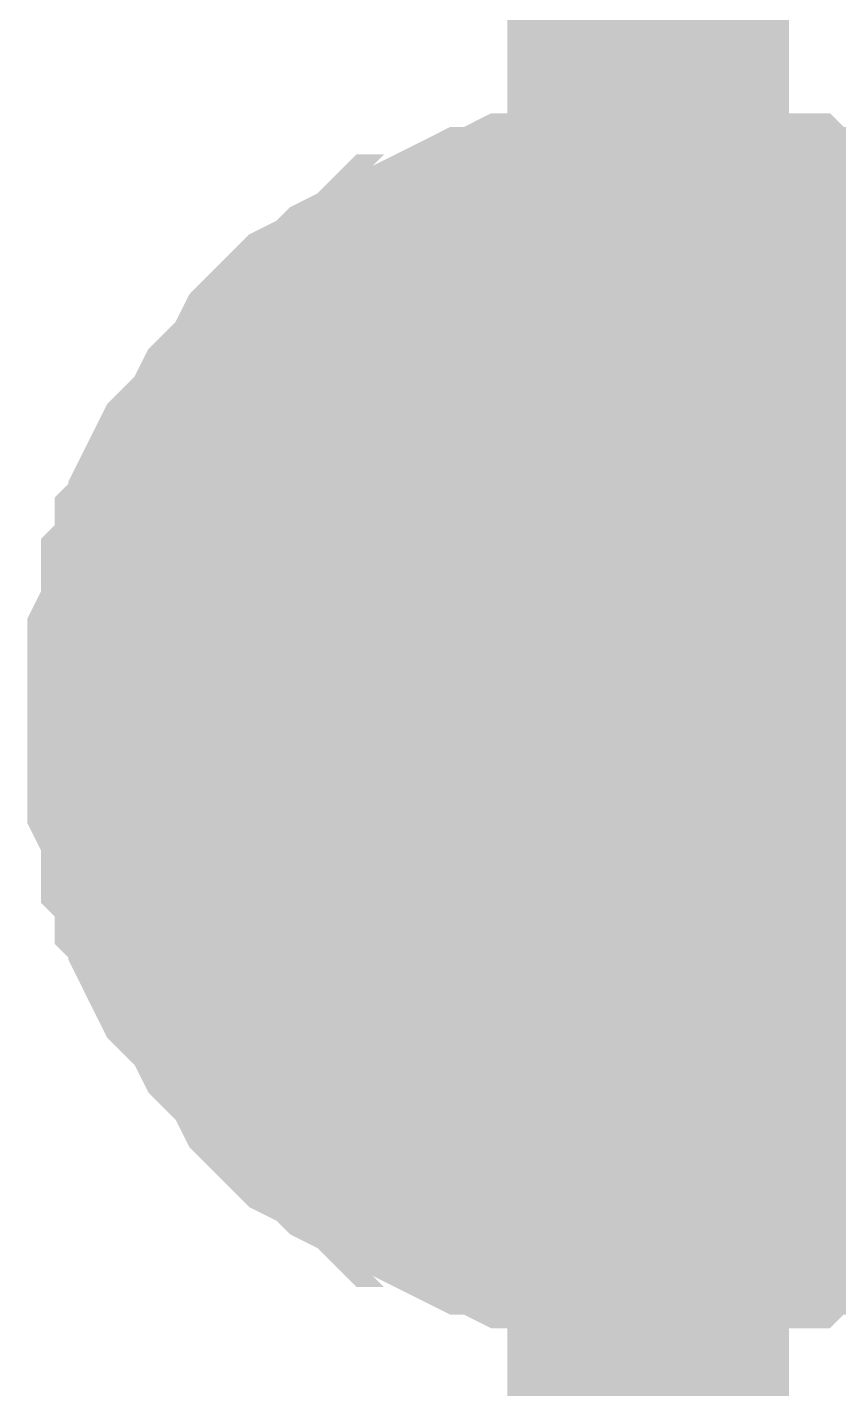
# Model space of a CAD drawing. Header units: inches. Extents: x 0 to 31.5, y 0 to 22.3.
# Drawn here: x 6.1765 to 6.2105, y 4.6719 to 4.7288 of the extents above; entities that cross this region are included whole.
import ezdxf

# ---------------------------------------------------------------- set-up
doc = ezdxf.new("R2010")
doc.units = ezdxf.units.IN
doc.header["$MEASUREMENT"] = 0
doc.layers.add('Sheet', color=255, linetype='Continuous')

msp = doc.modelspace()

# ---------------------------------------------------------------- linework, layer by layer
at = {"layer": 'Sheet'}
for points in [[(6.502215, 5.200003, 0.0118, 0.0118, 0), (6.20251, 5.200003, 0.0118, 0.0118, 0), (6.20251, 4.699815, 0.0118, 0.0118, 0), (6.502215, 4.699815, 0.0118, 0.0118, 0), (6.502215, 4.799737, 0.0118, 0.0118, 0)], [(6.182415, 4.699815, 0.0118, 0.0118, 0), (6.182415, 4.700963, 0.0118, 0.0118, 0), (6.182415, 4.702112, 0.0118, 0.0118, 0), (6.182415, 4.702686, 0.0118, 0.0118, 0), (6.182989, 4.703834, 0.0118, 0.0118, 0), (6.182989, 4.704983, 0.0118, 0.0118, 0), (6.183563, 4.705557, 0.0118, 0.0118, 0), (6.183563, 4.706706, 0.0118, 0.0118, 0), (6.184137, 4.70728, 0.0118, 0.0118, 0), (6.184137, 4.708429, 0.0118, 0.0118, 0), (6.184711, 4.709577, 0.0118, 0.0118, 0), (6.185285, 4.710151, 0.0118, 0.0118, 0), (6.18586, 4.710726, 0.0118, 0.0118, 0), (6.186434, 4.711874, 0.0118, 0.0118, 0), (6.187008, 4.712448, 0.0118, 0.0118, 0), (6.187582, 4.713023, 0.0118, 0.0118, 0), (6.188156, 4.714171, 0.0118, 0.0118, 0), (6.18873, 4.714746, 0.0118, 0.0118, 0), (6.189304, 4.71532, 0.0118, 0.0118, 0), (6.190453, 4.715894, 0.0118, 0.0118, 0), (6.191027, 4.716468, 0.0118, 0.0118, 0), (6.192175, 4.717043, 0.0118, 0.0118, 0), (6.192749, 4.717617, 0.0118, 0.0118, 0), (6.193898, 4.717617, 0.0118, 0.0118, 0), (6.194472, 4.718191, 0.0118, 0.0118, 0), (6.19562, 4.718765, 0.0118, 0.0118, 0), (6.196194, 4.718765, 0.0118, 0.0118, 0), (6.197343, 4.71934, 0.0118, 0.0118, 0), (6.198491, 4.71934, 0.0118, 0.0118, 0), (6.199639, 4.719914, 0.0118, 0.0118, 0), (6.200213, 4.719914, 0.0118, 0.0118, 0), (6.201362, 4.719914, 0.0118, 0.0118, 0), (6.20251, 4.719914, 0.0118, 0.0118, 0)], [(6.182415, 4.699815, 0.0118, 0.0118, 0), (6.182415, 4.700963, 0.0118, 0.0118, 0), (6.182415, 4.702112, 0.0118, 0.0118, 0), (6.182415, 4.702686, 0.0118, 0.0118, 0), (6.182989, 4.703834, 0.0118, 0.0118, 0), (6.182989, 4.704983, 0.0118, 0.0118, 0), (6.183563, 4.705557, 0.0118, 0.0118, 0), (6.183563, 4.706706, 0.0118, 0.0118, 0), (6.184137, 4.70728, 0.0118, 0.0118, 0), (6.184137, 4.708429, 0.0118, 0.0118, 0), (6.184711, 4.709577, 0.0118, 0.0118, 0), (6.185285, 4.710151, 0.0118, 0.0118, 0), (6.18586, 4.710726, 0.0118, 0.0118, 0), (6.186434, 4.711874, 0.0118, 0.0118, 0), (6.187008, 4.712448, 0.0118, 0.0118, 0), (6.187582, 4.713023, 0.0118, 0.0118, 0), (6.188156, 4.714171, 0.0118, 0.0118, 0), (6.18873, 4.714746, 0.0118, 0.0118, 0), (6.189304, 4.71532, 0.0118, 0.0118, 0), (6.190453, 4.715894, 0.0118, 0.0118, 0), (6.191027, 4.716468, 0.0118, 0.0118, 0), (6.192175, 4.717043, 0.0118, 0.0118, 0), (6.192749, 4.717617, 0.0118, 0.0118, 0), (6.193898, 4.717617, 0.0118, 0.0118, 0), (6.194472, 4.718191, 0.0118, 0.0118, 0), (6.19562, 4.718765, 0.0118, 0.0118, 0), (6.196194, 4.718765, 0.0118, 0.0118, 0), (6.197343, 4.71934, 0.0118, 0.0118, 0), (6.198491, 4.71934, 0.0118, 0.0118, 0), (6.199639, 4.719914, 0.0118, 0.0118, 0), (6.200213, 4.719914, 0.0118, 0.0118, 0), (6.201362, 4.719914, 0.0118, 0.0118, 0), (6.20251, 4.719914, 0.0118, 0.0118, 0)], [(6.182415, 4.699815, 0.0118, 0.0118, 0), (6.182415, 4.700963, 0.0118, 0.0118, 0), (6.182415, 4.702112, 0.0118, 0.0118, 0), (6.182415, 4.702686, 0.0118, 0.0118, 0), (6.182989, 4.703834, 0.0118, 0.0118, 0), (6.182989, 4.704983, 0.0118, 0.0118, 0), (6.183563, 4.705557, 0.0118, 0.0118, 0), (6.183563, 4.706706, 0.0118, 0.0118, 0), (6.184137, 4.70728, 0.0118, 0.0118, 0), (6.184137, 4.708429, 0.0118, 0.0118, 0), (6.184711, 4.709577, 0.0118, 0.0118, 0), (6.185285, 4.710151, 0.0118, 0.0118, 0), (6.18586, 4.710726, 0.0118, 0.0118, 0), (6.186434, 4.711874, 0.0118, 0.0118, 0), (6.187008, 4.712448, 0.0118, 0.0118, 0), (6.187582, 4.713023, 0.0118, 0.0118, 0), (6.188156, 4.714171, 0.0118, 0.0118, 0), (6.18873, 4.714746, 0.0118, 0.0118, 0), (6.189304, 4.71532, 0.0118, 0.0118, 0), (6.190453, 4.715894, 0.0118, 0.0118, 0), (6.191027, 4.716468, 0.0118, 0.0118, 0), (6.192175, 4.717043, 0.0118, 0.0118, 0), (6.192749, 4.717617, 0.0118, 0.0118, 0), (6.193898, 4.717617, 0.0118, 0.0118, 0), (6.194472, 4.718191, 0.0118, 0.0118, 0), (6.19562, 4.718765, 0.0118, 0.0118, 0), (6.196194, 4.718765, 0.0118, 0.0118, 0), (6.197343, 4.71934, 0.0118, 0.0118, 0), (6.198491, 4.71934, 0.0118, 0.0118, 0), (6.199639, 4.719914, 0.0118, 0.0118, 0), (6.200213, 4.719914, 0.0118, 0.0118, 0), (6.201362, 4.719914, 0.0118, 0.0118, 0), (6.20251, 4.719914, 0.0118, 0.0118, 0)], [(6.182415, 4.699815, 0.0118, 0.0118, 0), (6.182415, 4.700963, 0.0118, 0.0118, 0), (6.182415, 4.702112, 0.0118, 0.0118, 0), (6.182415, 4.702686, 0.0118, 0.0118, 0), (6.182989, 4.703834, 0.0118, 0.0118, 0), (6.182989, 4.704983, 0.0118, 0.0118, 0), (6.183563, 4.705557, 0.0118, 0.0118, 0), (6.183563, 4.706706, 0.0118, 0.0118, 0), (6.184137, 4.70728, 0.0118, 0.0118, 0), (6.184137, 4.708429, 0.0118, 0.0118, 0), (6.184711, 4.709577, 0.0118, 0.0118, 0), (6.185285, 4.710151, 0.0118, 0.0118, 0), (6.18586, 4.710726, 0.0118, 0.0118, 0), (6.186434, 4.711874, 0.0118, 0.0118, 0), (6.187008, 4.712448, 0.0118, 0.0118, 0), (6.187582, 4.713023, 0.0118, 0.0118, 0), (6.188156, 4.714171, 0.0118, 0.0118, 0), (6.18873, 4.714746, 0.0118, 0.0118, 0), (6.189304, 4.71532, 0.0118, 0.0118, 0), (6.190453, 4.715894, 0.0118, 0.0118, 0), (6.191027, 4.716468, 0.0118, 0.0118, 0), (6.192175, 4.717043, 0.0118, 0.0118, 0), (6.192749, 4.717617, 0.0118, 0.0118, 0), (6.193898, 4.717617, 0.0118, 0.0118, 0), (6.194472, 4.718191, 0.0118, 0.0118, 0), (6.19562, 4.718765, 0.0118, 0.0118, 0), (6.196194, 4.718765, 0.0118, 0.0118, 0), (6.197343, 4.71934, 0.0118, 0.0118, 0), (6.198491, 4.71934, 0.0118, 0.0118, 0), (6.199639, 4.719914, 0.0118, 0.0118, 0), (6.200213, 4.719914, 0.0118, 0.0118, 0), (6.201362, 4.719914, 0.0118, 0.0118, 0), (6.20251, 4.719914, 0.0118, 0.0118, 0)], [(6.20251, 4.719914, 0.0118, 0.0118, 0), (6.20251, 4.719914, 0.0118, 0.0118, 0)], [(6.20251, 4.719914, 0.0118, 0.0118, 0), (6.203658, 4.719914, 0.0118, 0.0118, 0), (6.204806, 4.719914, 0.0118, 0.0118, 0), (6.205381, 4.719914, 0.0118, 0.0118, 0), (6.206529, 4.71934, 0.0118, 0.0118, 0), (6.207677, 4.71934, 0.0118, 0.0118, 0), (6.208251, 4.718765, 0.0118, 0.0118, 0), (6.2094, 4.718765, 0.0118, 0.0118, 0), (6.209974, 4.718191, 0.0118, 0.0118, 0), (6.211122, 4.717617, 0.0118, 0.0118, 0), (6.211696, 4.717617, 0.0118, 0.0118, 0), (6.212844, 4.717043, 0.0118, 0.0118, 0), (6.213419, 4.716468, 0.0118, 0.0118, 0), (6.213993, 4.715894, 0.0118, 0.0118, 0), (6.215141, 4.71532, 0.0118, 0.0118, 0), (6.215715, 4.714746, 0.0118, 0.0118, 0), (6.216289, 4.714171, 0.0118, 0.0118, 0), (6.216864, 4.713023, 0.0118, 0.0118, 0)], [(6.20251, 4.719914, 0.0118, 0.0118, 0), (6.20251, 4.719914, 0.0118, 0.0118, 0)], [(6.20251, 4.719914, 0.0118, 0.0118, 0), (6.203658, 4.719914, 0.0118, 0.0118, 0), (6.204806, 4.719914, 0.0118, 0.0118, 0), (6.205381, 4.719914, 0.0118, 0.0118, 0), (6.206529, 4.71934, 0.0118, 0.0118, 0), (6.207677, 4.71934, 0.0118, 0.0118, 0), (6.208251, 4.718765, 0.0118, 0.0118, 0), (6.2094, 4.718765, 0.0118, 0.0118, 0), (6.209974, 4.718191, 0.0118, 0.0118, 0), (6.211122, 4.717617, 0.0118, 0.0118, 0), (6.211696, 4.717617, 0.0118, 0.0118, 0), (6.212844, 4.717043, 0.0118, 0.0118, 0), (6.213419, 4.716468, 0.0118, 0.0118, 0), (6.213993, 4.715894, 0.0118, 0.0118, 0), (6.215141, 4.71532, 0.0118, 0.0118, 0), (6.215715, 4.714746, 0.0118, 0.0118, 0), (6.216289, 4.714171, 0.0118, 0.0118, 0), (6.216864, 4.713023, 0.0118, 0.0118, 0)], [(6.20251, 4.719914, 0.0118, 0.0118, 0), (6.20251, 4.719914, 0.0118, 0.0118, 0)], [(6.20251, 4.719914, 0.0118, 0.0118, 0), (6.203658, 4.719914, 0.0118, 0.0118, 0), (6.204806, 4.719914, 0.0118, 0.0118, 0), (6.205381, 4.719914, 0.0118, 0.0118, 0), (6.206529, 4.71934, 0.0118, 0.0118, 0), (6.207677, 4.71934, 0.0118, 0.0118, 0), (6.208251, 4.718765, 0.0118, 0.0118, 0), (6.2094, 4.718765, 0.0118, 0.0118, 0), (6.209974, 4.718191, 0.0118, 0.0118, 0), (6.211122, 4.717617, 0.0118, 0.0118, 0), (6.211696, 4.717617, 0.0118, 0.0118, 0), (6.212844, 4.717043, 0.0118, 0.0118, 0), (6.213419, 4.716468, 0.0118, 0.0118, 0), (6.213993, 4.715894, 0.0118, 0.0118, 0), (6.215141, 4.71532, 0.0118, 0.0118, 0), (6.215715, 4.714746, 0.0118, 0.0118, 0), (6.216289, 4.714171, 0.0118, 0.0118, 0), (6.216864, 4.713023, 0.0118, 0.0118, 0)], [(6.20251, 4.719914, 0.0118, 0.0118, 0), (6.20251, 4.719914, 0.0118, 0.0118, 0)], [(6.20251, 4.719914, 0.0118, 0.0118, 0), (6.203658, 4.719914, 0.0118, 0.0118, 0), (6.204806, 4.719914, 0.0118, 0.0118, 0), (6.205381, 4.719914, 0.0118, 0.0118, 0), (6.206529, 4.71934, 0.0118, 0.0118, 0), (6.207677, 4.71934, 0.0118, 0.0118, 0), (6.208251, 4.718765, 0.0118, 0.0118, 0), (6.2094, 4.718765, 0.0118, 0.0118, 0), (6.209974, 4.718191, 0.0118, 0.0118, 0), (6.211122, 4.717617, 0.0118, 0.0118, 0), (6.211696, 4.717617, 0.0118, 0.0118, 0), (6.212844, 4.717043, 0.0118, 0.0118, 0), (6.213419, 4.716468, 0.0118, 0.0118, 0), (6.213993, 4.715894, 0.0118, 0.0118, 0), (6.215141, 4.71532, 0.0118, 0.0118, 0), (6.215715, 4.714746, 0.0118, 0.0118, 0), (6.216289, 4.714171, 0.0118, 0.0118, 0), (6.216864, 4.713023, 0.0118, 0.0118, 0)], [(6.182415, 4.699815, 0.0039, 0.0039, 0), (6.182415, 4.700963, 0.0039, 0.0039, 0), (6.182415, 4.702112, 0.0039, 0.0039, 0), (6.182415, 4.702686, 0.0039, 0.0039, 0), (6.182989, 4.703834, 0.0039, 0.0039, 0), (6.182989, 4.704983, 0.0039, 0.0039, 0), (6.183563, 4.705557, 0.0039, 0.0039, 0), (6.183563, 4.706706, 0.0039, 0.0039, 0), (6.184137, 4.70728, 0.0039, 0.0039, 0), (6.184137, 4.708429, 0.0039, 0.0039, 0), (6.184711, 4.709577, 0.0039, 0.0039, 0), (6.185285, 4.710151, 0.0039, 0.0039, 0), (6.18586, 4.710726, 0.0039, 0.0039, 0), (6.186434, 4.711874, 0.0039, 0.0039, 0), (6.187008, 4.712448, 0.0039, 0.0039, 0), (6.187582, 4.713023, 0.0039, 0.0039, 0), (6.188156, 4.714171, 0.0039, 0.0039, 0), (6.18873, 4.714746, 0.0039, 0.0039, 0), (6.189304, 4.71532, 0.0039, 0.0039, 0), (6.190453, 4.715894, 0.0039, 0.0039, 0), (6.191027, 4.716468, 0.0039, 0.0039, 0), (6.192175, 4.717043, 0.0039, 0.0039, 0), (6.192749, 4.717617, 0.0039, 0.0039, 0), (6.193898, 4.717617, 0.0039, 0.0039, 0), (6.194472, 4.718191, 0.0039, 0.0039, 0), (6.19562, 4.718765, 0.0039, 0.0039, 0), (6.196194, 4.718765, 0.0039, 0.0039, 0), (6.197343, 4.71934, 0.0039, 0.0039, 0), (6.198491, 4.71934, 0.0039, 0.0039, 0), (6.199639, 4.719914, 0.0039, 0.0039, 0), (6.200213, 4.719914, 0.0039, 0.0039, 0), (6.201362, 4.719914, 0.0039, 0.0039, 0), (6.20251, 4.719914, 0.0039, 0.0039, 0)], [(6.182415, 4.699815, 0.0039, 0.0039, 0), (6.182415, 4.700963, 0.0039, 0.0039, 0), (6.182415, 4.702112, 0.0039, 0.0039, 0), (6.182415, 4.702686, 0.0039, 0.0039, 0), (6.182989, 4.703834, 0.0039, 0.0039, 0), (6.182989, 4.704983, 0.0039, 0.0039, 0), (6.183563, 4.705557, 0.0039, 0.0039, 0), (6.183563, 4.706706, 0.0039, 0.0039, 0), (6.184137, 4.70728, 0.0039, 0.0039, 0), (6.184137, 4.708429, 0.0039, 0.0039, 0), (6.184711, 4.709577, 0.0039, 0.0039, 0), (6.185285, 4.710151, 0.0039, 0.0039, 0), (6.18586, 4.710726, 0.0039, 0.0039, 0), (6.186434, 4.711874, 0.0039, 0.0039, 0), (6.187008, 4.712448, 0.0039, 0.0039, 0), (6.187582, 4.713023, 0.0039, 0.0039, 0), (6.188156, 4.714171, 0.0039, 0.0039, 0), (6.18873, 4.714746, 0.0039, 0.0039, 0), (6.189304, 4.71532, 0.0039, 0.0039, 0), (6.190453, 4.715894, 0.0039, 0.0039, 0), (6.191027, 4.716468, 0.0039, 0.0039, 0), (6.192175, 4.717043, 0.0039, 0.0039, 0), (6.192749, 4.717617, 0.0039, 0.0039, 0), (6.193898, 4.717617, 0.0039, 0.0039, 0), (6.194472, 4.718191, 0.0039, 0.0039, 0), (6.19562, 4.718765, 0.0039, 0.0039, 0), (6.196194, 4.718765, 0.0039, 0.0039, 0), (6.197343, 4.71934, 0.0039, 0.0039, 0), (6.198491, 4.71934, 0.0039, 0.0039, 0), (6.199639, 4.719914, 0.0039, 0.0039, 0), (6.200213, 4.719914, 0.0039, 0.0039, 0), (6.201362, 4.719914, 0.0039, 0.0039, 0), (6.20251, 4.719914, 0.0039, 0.0039, 0)], [(6.182415, 4.699815, 0.0039, 0.0039, 0), (6.182415, 4.700963, 0.0039, 0.0039, 0), (6.182415, 4.702112, 0.0039, 0.0039, 0), (6.182415, 4.702686, 0.0039, 0.0039, 0), (6.182989, 4.703834, 0.0039, 0.0039, 0), (6.182989, 4.704983, 0.0039, 0.0039, 0), (6.183563, 4.705557, 0.0039, 0.0039, 0), (6.183563, 4.706706, 0.0039, 0.0039, 0), (6.184137, 4.70728, 0.0039, 0.0039, 0), (6.184137, 4.708429, 0.0039, 0.0039, 0), (6.184711, 4.709577, 0.0039, 0.0039, 0), (6.185285, 4.710151, 0.0039, 0.0039, 0), (6.18586, 4.710726, 0.0039, 0.0039, 0), (6.186434, 4.711874, 0.0039, 0.0039, 0), (6.187008, 4.712448, 0.0039, 0.0039, 0), (6.187582, 4.713023, 0.0039, 0.0039, 0), (6.188156, 4.714171, 0.0039, 0.0039, 0), (6.18873, 4.714746, 0.0039, 0.0039, 0), (6.189304, 4.71532, 0.0039, 0.0039, 0), (6.190453, 4.715894, 0.0039, 0.0039, 0), (6.191027, 4.716468, 0.0039, 0.0039, 0), (6.192175, 4.717043, 0.0039, 0.0039, 0), (6.192749, 4.717617, 0.0039, 0.0039, 0), (6.193898, 4.717617, 0.0039, 0.0039, 0), (6.194472, 4.718191, 0.0039, 0.0039, 0), (6.19562, 4.718765, 0.0039, 0.0039, 0), (6.196194, 4.718765, 0.0039, 0.0039, 0), (6.197343, 4.71934, 0.0039, 0.0039, 0), (6.198491, 4.71934, 0.0039, 0.0039, 0), (6.199639, 4.719914, 0.0039, 0.0039, 0), (6.200213, 4.719914, 0.0039, 0.0039, 0), (6.201362, 4.719914, 0.0039, 0.0039, 0), (6.20251, 4.719914, 0.0039, 0.0039, 0)], [(6.182415, 4.699815, 0.0039, 0.0039, 0), (6.182415, 4.700963, 0.0039, 0.0039, 0), (6.182415, 4.702112, 0.0039, 0.0039, 0), (6.182415, 4.702686, 0.0039, 0.0039, 0), (6.182989, 4.703834, 0.0039, 0.0039, 0), (6.182989, 4.704983, 0.0039, 0.0039, 0), (6.183563, 4.705557, 0.0039, 0.0039, 0), (6.183563, 4.706706, 0.0039, 0.0039, 0), (6.184137, 4.70728, 0.0039, 0.0039, 0), (6.184137, 4.708429, 0.0039, 0.0039, 0), (6.184711, 4.709577, 0.0039, 0.0039, 0), (6.185285, 4.710151, 0.0039, 0.0039, 0), (6.18586, 4.710726, 0.0039, 0.0039, 0), (6.186434, 4.711874, 0.0039, 0.0039, 0), (6.187008, 4.712448, 0.0039, 0.0039, 0), (6.187582, 4.713023, 0.0039, 0.0039, 0), (6.188156, 4.714171, 0.0039, 0.0039, 0), (6.18873, 4.714746, 0.0039, 0.0039, 0), (6.189304, 4.71532, 0.0039, 0.0039, 0), (6.190453, 4.715894, 0.0039, 0.0039, 0), (6.191027, 4.716468, 0.0039, 0.0039, 0), (6.192175, 4.717043, 0.0039, 0.0039, 0), (6.192749, 4.717617, 0.0039, 0.0039, 0), (6.193898, 4.717617, 0.0039, 0.0039, 0), (6.194472, 4.718191, 0.0039, 0.0039, 0), (6.19562, 4.718765, 0.0039, 0.0039, 0), (6.196194, 4.718765, 0.0039, 0.0039, 0), (6.197343, 4.71934, 0.0039, 0.0039, 0), (6.198491, 4.71934, 0.0039, 0.0039, 0), (6.199639, 4.719914, 0.0039, 0.0039, 0), (6.200213, 4.719914, 0.0039, 0.0039, 0), (6.201362, 4.719914, 0.0039, 0.0039, 0), (6.20251, 4.719914, 0.0039, 0.0039, 0)], [(6.20251, 4.719914, 0.0039, 0.0039, 0), (6.20251, 4.719914, 0.0039, 0.0039, 0)], [(6.20251, 4.719914, 0.0039, 0.0039, 0), (6.203658, 4.719914, 0.0039, 0.0039, 0), (6.204806, 4.719914, 0.0039, 0.0039, 0), (6.205381, 4.719914, 0.0039, 0.0039, 0), (6.206529, 4.71934, 0.0039, 0.0039, 0), (6.207677, 4.71934, 0.0039, 0.0039, 0), (6.208251, 4.718765, 0.0039, 0.0039, 0), (6.2094, 4.718765, 0.0039, 0.0039, 0), (6.209974, 4.718191, 0.0039, 0.0039, 0), (6.211122, 4.717617, 0.0039, 0.0039, 0), (6.211696, 4.717617, 0.0039, 0.0039, 0), (6.212844, 4.717043, 0.0039, 0.0039, 0)], [(6.20251, 4.719914, 0.0039, 0.0039, 0), (6.20251, 4.719914, 0.0039, 0.0039, 0)], [(6.20251, 4.719914, 0.0039, 0.0039, 0), (6.203658, 4.719914, 0.0039, 0.0039, 0), (6.204806, 4.719914, 0.0039, 0.0039, 0), (6.205381, 4.719914, 0.0039, 0.0039, 0), (6.206529, 4.71934, 0.0039, 0.0039, 0), (6.207677, 4.71934, 0.0039, 0.0039, 0), (6.208251, 4.718765, 0.0039, 0.0039, 0), (6.2094, 4.718765, 0.0039, 0.0039, 0), (6.209974, 4.718191, 0.0039, 0.0039, 0), (6.211122, 4.717617, 0.0039, 0.0039, 0), (6.211696, 4.717617, 0.0039, 0.0039, 0), (6.212844, 4.717043, 0.0039, 0.0039, 0)], [(6.20251, 4.719914, 0.0039, 0.0039, 0), (6.20251, 4.719914, 0.0039, 0.0039, 0)], [(6.20251, 4.719914, 0.0039, 0.0039, 0), (6.203658, 4.719914, 0.0039, 0.0039, 0), (6.204806, 4.719914, 0.0039, 0.0039, 0), (6.205381, 4.719914, 0.0039, 0.0039, 0), (6.206529, 4.71934, 0.0039, 0.0039, 0), (6.207677, 4.71934, 0.0039, 0.0039, 0), (6.208251, 4.718765, 0.0039, 0.0039, 0), (6.2094, 4.718765, 0.0039, 0.0039, 0), (6.209974, 4.718191, 0.0039, 0.0039, 0), (6.211122, 4.717617, 0.0039, 0.0039, 0), (6.211696, 4.717617, 0.0039, 0.0039, 0), (6.212844, 4.717043, 0.0039, 0.0039, 0)], [(6.20251, 4.719914, 0.0039, 0.0039, 0), (6.20251, 4.719914, 0.0039, 0.0039, 0)], [(6.20251, 4.719914, 0.0039, 0.0039, 0), (6.203658, 4.719914, 0.0039, 0.0039, 0), (6.204806, 4.719914, 0.0039, 0.0039, 0), (6.205381, 4.719914, 0.0039, 0.0039, 0), (6.206529, 4.71934, 0.0039, 0.0039, 0), (6.207677, 4.71934, 0.0039, 0.0039, 0), (6.208251, 4.718765, 0.0039, 0.0039, 0), (6.2094, 4.718765, 0.0039, 0.0039, 0), (6.209974, 4.718191, 0.0039, 0.0039, 0), (6.211122, 4.717617, 0.0039, 0.0039, 0), (6.211696, 4.717617, 0.0039, 0.0039, 0), (6.212844, 4.717043, 0.0039, 0.0039, 0)], [(6.20251, 4.679715, 0.0118, 0.0118, 0), (6.201362, 4.679715, 0.0118, 0.0118, 0), (6.200213, 4.679715, 0.0118, 0.0118, 0), (6.199639, 4.679715, 0.0118, 0.0118, 0), (6.198491, 4.680289, 0.0118, 0.0118, 0), (6.197343, 4.680289, 0.0118, 0.0118, 0), (6.196194, 4.680864, 0.0118, 0.0118, 0), (6.19562, 4.680864, 0.0118, 0.0118, 0), (6.194472, 4.681438, 0.0118, 0.0118, 0), (6.193898, 4.682012, 0.0118, 0.0118, 0), (6.192749, 4.682012, 0.0118, 0.0118, 0), (6.192175, 4.682587, 0.0118, 0.0118, 0), (6.191027, 4.683161, 0.0118, 0.0118, 0), (6.190453, 4.683735, 0.0118, 0.0118, 0), (6.189304, 4.684309, 0.0118, 0.0118, 0), (6.18873, 4.684884, 0.0118, 0.0118, 0), (6.188156, 4.685458, 0.0118, 0.0118, 0), (6.187582, 4.686606, 0.0118, 0.0118, 0), (6.187008, 4.687181, 0.0118, 0.0118, 0), (6.186434, 4.687755, 0.0118, 0.0118, 0), (6.18586, 4.688903, 0.0118, 0.0118, 0), (6.185285, 4.689478, 0.0118, 0.0118, 0), (6.184711, 4.690052, 0.0118, 0.0118, 0), (6.184137, 4.691201, 0.0118, 0.0118, 0), (6.184137, 4.692349, 0.0118, 0.0118, 0), (6.183563, 4.692923, 0.0118, 0.0118, 0), (6.183563, 4.694072, 0.0118, 0.0118, 0), (6.182989, 4.694646, 0.0118, 0.0118, 0), (6.182989, 4.695795, 0.0118, 0.0118, 0), (6.182415, 4.696943, 0.0118, 0.0118, 0), (6.182415, 4.697518, 0.0118, 0.0118, 0), (6.182415, 4.698666, 0.0118, 0.0118, 0), (6.182415, 4.699815, 0.0118, 0.0118, 0)], [(6.182415, 4.699815, 0.0118, 0.0118, 0), (6.182415, 4.699815, 0.0118, 0.0118, 0)], [(6.20251, 4.679715, 0.0118, 0.0118, 0), (6.201362, 4.679715, 0.0118, 0.0118, 0), (6.200213, 4.679715, 0.0118, 0.0118, 0), (6.199639, 4.679715, 0.0118, 0.0118, 0), (6.198491, 4.680289, 0.0118, 0.0118, 0), (6.197343, 4.680289, 0.0118, 0.0118, 0), (6.196194, 4.680864, 0.0118, 0.0118, 0), (6.19562, 4.680864, 0.0118, 0.0118, 0), (6.194472, 4.681438, 0.0118, 0.0118, 0), (6.193898, 4.682012, 0.0118, 0.0118, 0), (6.192749, 4.682012, 0.0118, 0.0118, 0), (6.192175, 4.682587, 0.0118, 0.0118, 0), (6.191027, 4.683161, 0.0118, 0.0118, 0), (6.190453, 4.683735, 0.0118, 0.0118, 0), (6.189304, 4.684309, 0.0118, 0.0118, 0), (6.18873, 4.684884, 0.0118, 0.0118, 0), (6.188156, 4.685458, 0.0118, 0.0118, 0), (6.187582, 4.686606, 0.0118, 0.0118, 0), (6.187008, 4.687181, 0.0118, 0.0118, 0), (6.186434, 4.687755, 0.0118, 0.0118, 0), (6.18586, 4.688903, 0.0118, 0.0118, 0), (6.185285, 4.689478, 0.0118, 0.0118, 0), (6.184711, 4.690052, 0.0118, 0.0118, 0), (6.184137, 4.691201, 0.0118, 0.0118, 0), (6.184137, 4.692349, 0.0118, 0.0118, 0), (6.183563, 4.692923, 0.0118, 0.0118, 0), (6.183563, 4.694072, 0.0118, 0.0118, 0), (6.182989, 4.694646, 0.0118, 0.0118, 0), (6.182989, 4.695795, 0.0118, 0.0118, 0), (6.182415, 4.696943, 0.0118, 0.0118, 0), (6.182415, 4.697518, 0.0118, 0.0118, 0), (6.182415, 4.698666, 0.0118, 0.0118, 0), (6.182415, 4.699815, 0.0118, 0.0118, 0)], [(6.182415, 4.699815, 0.0118, 0.0118, 0), (6.182415, 4.699815, 0.0118, 0.0118, 0)], [(6.20251, 4.679715, 0.0118, 0.0118, 0), (6.201362, 4.679715, 0.0118, 0.0118, 0), (6.200213, 4.679715, 0.0118, 0.0118, 0), (6.199639, 4.679715, 0.0118, 0.0118, 0), (6.198491, 4.680289, 0.0118, 0.0118, 0), (6.197343, 4.680289, 0.0118, 0.0118, 0), (6.196194, 4.680864, 0.0118, 0.0118, 0), (6.19562, 4.680864, 0.0118, 0.0118, 0), (6.194472, 4.681438, 0.0118, 0.0118, 0), (6.193898, 4.682012, 0.0118, 0.0118, 0), (6.192749, 4.682012, 0.0118, 0.0118, 0), (6.192175, 4.682587, 0.0118, 0.0118, 0), (6.191027, 4.683161, 0.0118, 0.0118, 0), (6.190453, 4.683735, 0.0118, 0.0118, 0), (6.189304, 4.684309, 0.0118, 0.0118, 0), (6.18873, 4.684884, 0.0118, 0.0118, 0), (6.188156, 4.685458, 0.0118, 0.0118, 0), (6.187582, 4.686606, 0.0118, 0.0118, 0), (6.187008, 4.687181, 0.0118, 0.0118, 0), (6.186434, 4.687755, 0.0118, 0.0118, 0), (6.18586, 4.688903, 0.0118, 0.0118, 0), (6.185285, 4.689478, 0.0118, 0.0118, 0), (6.184711, 4.690052, 0.0118, 0.0118, 0), (6.184137, 4.691201, 0.0118, 0.0118, 0), (6.184137, 4.692349, 0.0118, 0.0118, 0), (6.183563, 4.692923, 0.0118, 0.0118, 0), (6.183563, 4.694072, 0.0118, 0.0118, 0), (6.182989, 4.694646, 0.0118, 0.0118, 0), (6.182989, 4.695795, 0.0118, 0.0118, 0), (6.182415, 4.696943, 0.0118, 0.0118, 0), (6.182415, 4.697518, 0.0118, 0.0118, 0), (6.182415, 4.698666, 0.0118, 0.0118, 0), (6.182415, 4.699815, 0.0118, 0.0118, 0)], [(6.182415, 4.699815, 0.0118, 0.0118, 0), (6.182415, 4.699815, 0.0118, 0.0118, 0)], [(6.20251, 4.679715, 0.0118, 0.0118, 0), (6.201362, 4.679715, 0.0118, 0.0118, 0), (6.200213, 4.679715, 0.0118, 0.0118, 0), (6.199639, 4.679715, 0.0118, 0.0118, 0), (6.198491, 4.680289, 0.0118, 0.0118, 0), (6.197343, 4.680289, 0.0118, 0.0118, 0), (6.196194, 4.680864, 0.0118, 0.0118, 0), (6.19562, 4.680864, 0.0118, 0.0118, 0), (6.194472, 4.681438, 0.0118, 0.0118, 0), (6.193898, 4.682012, 0.0118, 0.0118, 0), (6.192749, 4.682012, 0.0118, 0.0118, 0), (6.192175, 4.682587, 0.0118, 0.0118, 0), (6.191027, 4.683161, 0.0118, 0.0118, 0), (6.190453, 4.683735, 0.0118, 0.0118, 0), (6.189304, 4.684309, 0.0118, 0.0118, 0), (6.18873, 4.684884, 0.0118, 0.0118, 0), (6.188156, 4.685458, 0.0118, 0.0118, 0), (6.187582, 4.686606, 0.0118, 0.0118, 0), (6.187008, 4.687181, 0.0118, 0.0118, 0), (6.186434, 4.687755, 0.0118, 0.0118, 0), (6.18586, 4.688903, 0.0118, 0.0118, 0), (6.185285, 4.689478, 0.0118, 0.0118, 0), (6.184711, 4.690052, 0.0118, 0.0118, 0), (6.184137, 4.691201, 0.0118, 0.0118, 0), (6.184137, 4.692349, 0.0118, 0.0118, 0), (6.183563, 4.692923, 0.0118, 0.0118, 0), (6.183563, 4.694072, 0.0118, 0.0118, 0), (6.182989, 4.694646, 0.0118, 0.0118, 0), (6.182989, 4.695795, 0.0118, 0.0118, 0), (6.182415, 4.696943, 0.0118, 0.0118, 0), (6.182415, 4.697518, 0.0118, 0.0118, 0), (6.182415, 4.698666, 0.0118, 0.0118, 0), (6.182415, 4.699815, 0.0118, 0.0118, 0)], [(6.182415, 4.699815, 0.0118, 0.0118, 0), (6.182415, 4.699815, 0.0118, 0.0118, 0)], [(6.20251, 4.699815, 0.0118, 0.0118, 0), (6.20251, 4.599892, 0.0118, 0.0118, 0)], [(6.20251, 4.679715, 0.0039, 0.0039, 0), (6.201362, 4.679715, 0.0039, 0.0039, 0), (6.200213, 4.679715, 0.0039, 0.0039, 0), (6.199639, 4.679715, 0.0039, 0.0039, 0), (6.198491, 4.680289, 0.0039, 0.0039, 0), (6.197343, 4.680289, 0.0039, 0.0039, 0), (6.196194, 4.680864, 0.0039, 0.0039, 0), (6.19562, 4.680864, 0.0039, 0.0039, 0), (6.194472, 4.681438, 0.0039, 0.0039, 0), (6.193898, 4.682012, 0.0039, 0.0039, 0), (6.192749, 4.682012, 0.0039, 0.0039, 0), (6.192175, 4.682587, 0.0039, 0.0039, 0), (6.191027, 4.683161, 0.0039, 0.0039, 0), (6.190453, 4.683735, 0.0039, 0.0039, 0), (6.189304, 4.684309, 0.0039, 0.0039, 0), (6.18873, 4.684884, 0.0039, 0.0039, 0), (6.188156, 4.685458, 0.0039, 0.0039, 0), (6.187582, 4.686606, 0.0039, 0.0039, 0), (6.187008, 4.687181, 0.0039, 0.0039, 0), (6.186434, 4.687755, 0.0039, 0.0039, 0), (6.18586, 4.688903, 0.0039, 0.0039, 0), (6.185285, 4.689478, 0.0039, 0.0039, 0), (6.184711, 4.690052, 0.0039, 0.0039, 0), (6.184137, 4.691201, 0.0039, 0.0039, 0), (6.184137, 4.692349, 0.0039, 0.0039, 0), (6.183563, 4.692923, 0.0039, 0.0039, 0), (6.183563, 4.694072, 0.0039, 0.0039, 0), (6.182989, 4.694646, 0.0039, 0.0039, 0), (6.182989, 4.695795, 0.0039, 0.0039, 0), (6.182415, 4.696943, 0.0039, 0.0039, 0), (6.182415, 4.697518, 0.0039, 0.0039, 0), (6.182415, 4.698666, 0.0039, 0.0039, 0), (6.182415, 4.699815, 0.0039, 0.0039, 0)], [(6.182415, 4.699815, 0.0039, 0.0039, 0), (6.182415, 4.699815, 0.0039, 0.0039, 0)], [(6.20251, 4.679715, 0.0039, 0.0039, 0), (6.201362, 4.679715, 0.0039, 0.0039, 0), (6.200213, 4.679715, 0.0039, 0.0039, 0), (6.199639, 4.679715, 0.0039, 0.0039, 0), (6.198491, 4.680289, 0.0039, 0.0039, 0), (6.197343, 4.680289, 0.0039, 0.0039, 0), (6.196194, 4.680864, 0.0039, 0.0039, 0), (6.19562, 4.680864, 0.0039, 0.0039, 0), (6.194472, 4.681438, 0.0039, 0.0039, 0), (6.193898, 4.682012, 0.0039, 0.0039, 0), (6.192749, 4.682012, 0.0039, 0.0039, 0), (6.192175, 4.682587, 0.0039, 0.0039, 0), (6.191027, 4.683161, 0.0039, 0.0039, 0), (6.190453, 4.683735, 0.0039, 0.0039, 0), (6.189304, 4.684309, 0.0039, 0.0039, 0), (6.18873, 4.684884, 0.0039, 0.0039, 0), (6.188156, 4.685458, 0.0039, 0.0039, 0), (6.187582, 4.686606, 0.0039, 0.0039, 0), (6.187008, 4.687181, 0.0039, 0.0039, 0), (6.186434, 4.687755, 0.0039, 0.0039, 0), (6.18586, 4.688903, 0.0039, 0.0039, 0), (6.185285, 4.689478, 0.0039, 0.0039, 0), (6.184711, 4.690052, 0.0039, 0.0039, 0), (6.184137, 4.691201, 0.0039, 0.0039, 0), (6.184137, 4.692349, 0.0039, 0.0039, 0), (6.183563, 4.692923, 0.0039, 0.0039, 0), (6.183563, 4.694072, 0.0039, 0.0039, 0), (6.182989, 4.694646, 0.0039, 0.0039, 0), (6.182989, 4.695795, 0.0039, 0.0039, 0), (6.182415, 4.696943, 0.0039, 0.0039, 0), (6.182415, 4.697518, 0.0039, 0.0039, 0), (6.182415, 4.698666, 0.0039, 0.0039, 0), (6.182415, 4.699815, 0.0039, 0.0039, 0)], [(6.182415, 4.699815, 0.0039, 0.0039, 0), (6.182415, 4.699815, 0.0039, 0.0039, 0)], [(6.20251, 4.679715, 0.0039, 0.0039, 0), (6.201362, 4.679715, 0.0039, 0.0039, 0), (6.200213, 4.679715, 0.0039, 0.0039, 0), (6.199639, 4.679715, 0.0039, 0.0039, 0), (6.198491, 4.680289, 0.0039, 0.0039, 0), (6.197343, 4.680289, 0.0039, 0.0039, 0), (6.196194, 4.680864, 0.0039, 0.0039, 0), (6.19562, 4.680864, 0.0039, 0.0039, 0), (6.194472, 4.681438, 0.0039, 0.0039, 0), (6.193898, 4.682012, 0.0039, 0.0039, 0), (6.192749, 4.682012, 0.0039, 0.0039, 0), (6.192175, 4.682587, 0.0039, 0.0039, 0), (6.191027, 4.683161, 0.0039, 0.0039, 0), (6.190453, 4.683735, 0.0039, 0.0039, 0), (6.189304, 4.684309, 0.0039, 0.0039, 0), (6.18873, 4.684884, 0.0039, 0.0039, 0), (6.188156, 4.685458, 0.0039, 0.0039, 0), (6.187582, 4.686606, 0.0039, 0.0039, 0), (6.187008, 4.687181, 0.0039, 0.0039, 0), (6.186434, 4.687755, 0.0039, 0.0039, 0), (6.18586, 4.688903, 0.0039, 0.0039, 0), (6.185285, 4.689478, 0.0039, 0.0039, 0), (6.184711, 4.690052, 0.0039, 0.0039, 0), (6.184137, 4.691201, 0.0039, 0.0039, 0), (6.184137, 4.692349, 0.0039, 0.0039, 0), (6.183563, 4.692923, 0.0039, 0.0039, 0), (6.183563, 4.694072, 0.0039, 0.0039, 0), (6.182989, 4.694646, 0.0039, 0.0039, 0), (6.182989, 4.695795, 0.0039, 0.0039, 0), (6.182415, 4.696943, 0.0039, 0.0039, 0), (6.182415, 4.697518, 0.0039, 0.0039, 0), (6.182415, 4.698666, 0.0039, 0.0039, 0), (6.182415, 4.699815, 0.0039, 0.0039, 0)], [(6.182415, 4.699815, 0.0039, 0.0039, 0), (6.182415, 4.699815, 0.0039, 0.0039, 0)], [(6.20251, 4.679715, 0.0039, 0.0039, 0), (6.201362, 4.679715, 0.0039, 0.0039, 0), (6.200213, 4.679715, 0.0039, 0.0039, 0), (6.199639, 4.679715, 0.0039, 0.0039, 0), (6.198491, 4.680289, 0.0039, 0.0039, 0), (6.197343, 4.680289, 0.0039, 0.0039, 0), (6.196194, 4.680864, 0.0039, 0.0039, 0), (6.19562, 4.680864, 0.0039, 0.0039, 0), (6.194472, 4.681438, 0.0039, 0.0039, 0), (6.193898, 4.682012, 0.0039, 0.0039, 0), (6.192749, 4.682012, 0.0039, 0.0039, 0), (6.192175, 4.682587, 0.0039, 0.0039, 0), (6.191027, 4.683161, 0.0039, 0.0039, 0), (6.190453, 4.683735, 0.0039, 0.0039, 0), (6.189304, 4.684309, 0.0039, 0.0039, 0), (6.18873, 4.684884, 0.0039, 0.0039, 0), (6.188156, 4.685458, 0.0039, 0.0039, 0), (6.187582, 4.686606, 0.0039, 0.0039, 0), (6.187008, 4.687181, 0.0039, 0.0039, 0), (6.186434, 4.687755, 0.0039, 0.0039, 0), (6.18586, 4.688903, 0.0039, 0.0039, 0), (6.185285, 4.689478, 0.0039, 0.0039, 0), (6.184711, 4.690052, 0.0039, 0.0039, 0), (6.184137, 4.691201, 0.0039, 0.0039, 0), (6.184137, 4.692349, 0.0039, 0.0039, 0), (6.183563, 4.692923, 0.0039, 0.0039, 0), (6.183563, 4.694072, 0.0039, 0.0039, 0), (6.182989, 4.694646, 0.0039, 0.0039, 0), (6.182989, 4.695795, 0.0039, 0.0039, 0), (6.182415, 4.696943, 0.0039, 0.0039, 0), (6.182415, 4.697518, 0.0039, 0.0039, 0), (6.182415, 4.698666, 0.0039, 0.0039, 0), (6.182415, 4.699815, 0.0039, 0.0039, 0)], [(6.182415, 4.699815, 0.0039, 0.0039, 0), (6.182415, 4.699815, 0.0039, 0.0039, 0)], [(6.216864, 4.686606, 0.0118, 0.0118, 0), (6.216289, 4.685458, 0.0118, 0.0118, 0), (6.215715, 4.684884, 0.0118, 0.0118, 0), (6.215141, 4.684309, 0.0118, 0.0118, 0), (6.213993, 4.683735, 0.0118, 0.0118, 0), (6.213419, 4.683161, 0.0118, 0.0118, 0), (6.212844, 4.682587, 0.0118, 0.0118, 0), (6.211696, 4.682012, 0.0118, 0.0118, 0), (6.211122, 4.682012, 0.0118, 0.0118, 0), (6.209974, 4.681438, 0.0118, 0.0118, 0), (6.2094, 4.680864, 0.0118, 0.0118, 0), (6.208251, 4.680864, 0.0118, 0.0118, 0), (6.207677, 4.680289, 0.0118, 0.0118, 0), (6.206529, 4.680289, 0.0118, 0.0118, 0), (6.205381, 4.679715, 0.0118, 0.0118, 0), (6.204806, 4.679715, 0.0118, 0.0118, 0), (6.203658, 4.679715, 0.0118, 0.0118, 0), (6.20251, 4.679715, 0.0118, 0.0118, 0)], [(6.216864, 4.686606, 0.0118, 0.0118, 0), (6.216289, 4.685458, 0.0118, 0.0118, 0), (6.215715, 4.684884, 0.0118, 0.0118, 0), (6.215141, 4.684309, 0.0118, 0.0118, 0), (6.213993, 4.683735, 0.0118, 0.0118, 0), (6.213419, 4.683161, 0.0118, 0.0118, 0), (6.212844, 4.682587, 0.0118, 0.0118, 0), (6.211696, 4.682012, 0.0118, 0.0118, 0), (6.211122, 4.682012, 0.0118, 0.0118, 0), (6.209974, 4.681438, 0.0118, 0.0118, 0), (6.2094, 4.680864, 0.0118, 0.0118, 0), (6.208251, 4.680864, 0.0118, 0.0118, 0), (6.207677, 4.680289, 0.0118, 0.0118, 0), (6.206529, 4.680289, 0.0118, 0.0118, 0), (6.205381, 4.679715, 0.0118, 0.0118, 0), (6.204806, 4.679715, 0.0118, 0.0118, 0), (6.203658, 4.679715, 0.0118, 0.0118, 0), (6.20251, 4.679715, 0.0118, 0.0118, 0)], [(6.216864, 4.686606, 0.0118, 0.0118, 0), (6.216289, 4.685458, 0.0118, 0.0118, 0), (6.215715, 4.684884, 0.0118, 0.0118, 0), (6.215141, 4.684309, 0.0118, 0.0118, 0), (6.213993, 4.683735, 0.0118, 0.0118, 0), (6.213419, 4.683161, 0.0118, 0.0118, 0), (6.212844, 4.682587, 0.0118, 0.0118, 0), (6.211696, 4.682012, 0.0118, 0.0118, 0), (6.211122, 4.682012, 0.0118, 0.0118, 0), (6.209974, 4.681438, 0.0118, 0.0118, 0), (6.2094, 4.680864, 0.0118, 0.0118, 0), (6.208251, 4.680864, 0.0118, 0.0118, 0), (6.207677, 4.680289, 0.0118, 0.0118, 0), (6.206529, 4.680289, 0.0118, 0.0118, 0), (6.205381, 4.679715, 0.0118, 0.0118, 0), (6.204806, 4.679715, 0.0118, 0.0118, 0), (6.203658, 4.679715, 0.0118, 0.0118, 0), (6.20251, 4.679715, 0.0118, 0.0118, 0)], [(6.216864, 4.686606, 0.0118, 0.0118, 0), (6.216289, 4.685458, 0.0118, 0.0118, 0), (6.215715, 4.684884, 0.0118, 0.0118, 0), (6.215141, 4.684309, 0.0118, 0.0118, 0), (6.213993, 4.683735, 0.0118, 0.0118, 0), (6.213419, 4.683161, 0.0118, 0.0118, 0), (6.212844, 4.682587, 0.0118, 0.0118, 0), (6.211696, 4.682012, 0.0118, 0.0118, 0), (6.211122, 4.682012, 0.0118, 0.0118, 0), (6.209974, 4.681438, 0.0118, 0.0118, 0), (6.2094, 4.680864, 0.0118, 0.0118, 0), (6.208251, 4.680864, 0.0118, 0.0118, 0), (6.207677, 4.680289, 0.0118, 0.0118, 0), (6.206529, 4.680289, 0.0118, 0.0118, 0), (6.205381, 4.679715, 0.0118, 0.0118, 0), (6.204806, 4.679715, 0.0118, 0.0118, 0), (6.203658, 4.679715, 0.0118, 0.0118, 0), (6.20251, 4.679715, 0.0118, 0.0118, 0)], [(6.212844, 4.682587, 0.0039, 0.0039, 0), (6.211696, 4.682012, 0.0039, 0.0039, 0), (6.211122, 4.682012, 0.0039, 0.0039, 0), (6.209974, 4.681438, 0.0039, 0.0039, 0), (6.2094, 4.680864, 0.0039, 0.0039, 0), (6.208251, 4.680864, 0.0039, 0.0039, 0), (6.207677, 4.680289, 0.0039, 0.0039, 0), (6.206529, 4.680289, 0.0039, 0.0039, 0), (6.205381, 4.679715, 0.0039, 0.0039, 0), (6.204806, 4.679715, 0.0039, 0.0039, 0), (6.203658, 4.679715, 0.0039, 0.0039, 0), (6.20251, 4.679715, 0.0039, 0.0039, 0)], [(6.212844, 4.682587, 0.0039, 0.0039, 0), (6.211696, 4.682012, 0.0039, 0.0039, 0), (6.211122, 4.682012, 0.0039, 0.0039, 0), (6.209974, 4.681438, 0.0039, 0.0039, 0), (6.2094, 4.680864, 0.0039, 0.0039, 0), (6.208251, 4.680864, 0.0039, 0.0039, 0), (6.207677, 4.680289, 0.0039, 0.0039, 0), (6.206529, 4.680289, 0.0039, 0.0039, 0), (6.205381, 4.679715, 0.0039, 0.0039, 0), (6.204806, 4.679715, 0.0039, 0.0039, 0), (6.203658, 4.679715, 0.0039, 0.0039, 0), (6.20251, 4.679715, 0.0039, 0.0039, 0)], [(6.212844, 4.682587, 0.0039, 0.0039, 0), (6.211696, 4.682012, 0.0039, 0.0039, 0), (6.211122, 4.682012, 0.0039, 0.0039, 0), (6.209974, 4.681438, 0.0039, 0.0039, 0), (6.2094, 4.680864, 0.0039, 0.0039, 0), (6.208251, 4.680864, 0.0039, 0.0039, 0), (6.207677, 4.680289, 0.0039, 0.0039, 0), (6.206529, 4.680289, 0.0039, 0.0039, 0), (6.205381, 4.679715, 0.0039, 0.0039, 0), (6.204806, 4.679715, 0.0039, 0.0039, 0), (6.203658, 4.679715, 0.0039, 0.0039, 0), (6.20251, 4.679715, 0.0039, 0.0039, 0)], [(6.212844, 4.682587, 0.0039, 0.0039, 0), (6.211696, 4.682012, 0.0039, 0.0039, 0), (6.211122, 4.682012, 0.0039, 0.0039, 0), (6.209974, 4.681438, 0.0039, 0.0039, 0), (6.2094, 4.680864, 0.0039, 0.0039, 0), (6.208251, 4.680864, 0.0039, 0.0039, 0), (6.207677, 4.680289, 0.0039, 0.0039, 0), (6.206529, 4.680289, 0.0039, 0.0039, 0), (6.205381, 4.679715, 0.0039, 0.0039, 0), (6.204806, 4.679715, 0.0039, 0.0039, 0), (6.203658, 4.679715, 0.0039, 0.0039, 0), (6.20251, 4.679715, 0.0039, 0.0039, 0)]]:
    msp.add_lwpolyline(points, format="xyseb", dxfattribs=at)
msp.add_lwpolyline([(6.19, 4.7, 0.02, 0.02, 1), (6.21, 4.7, 0.02, 0.02, 1)], format="xyseb", close=True, dxfattribs=at)

doc.saveas('drawing.dxf')
